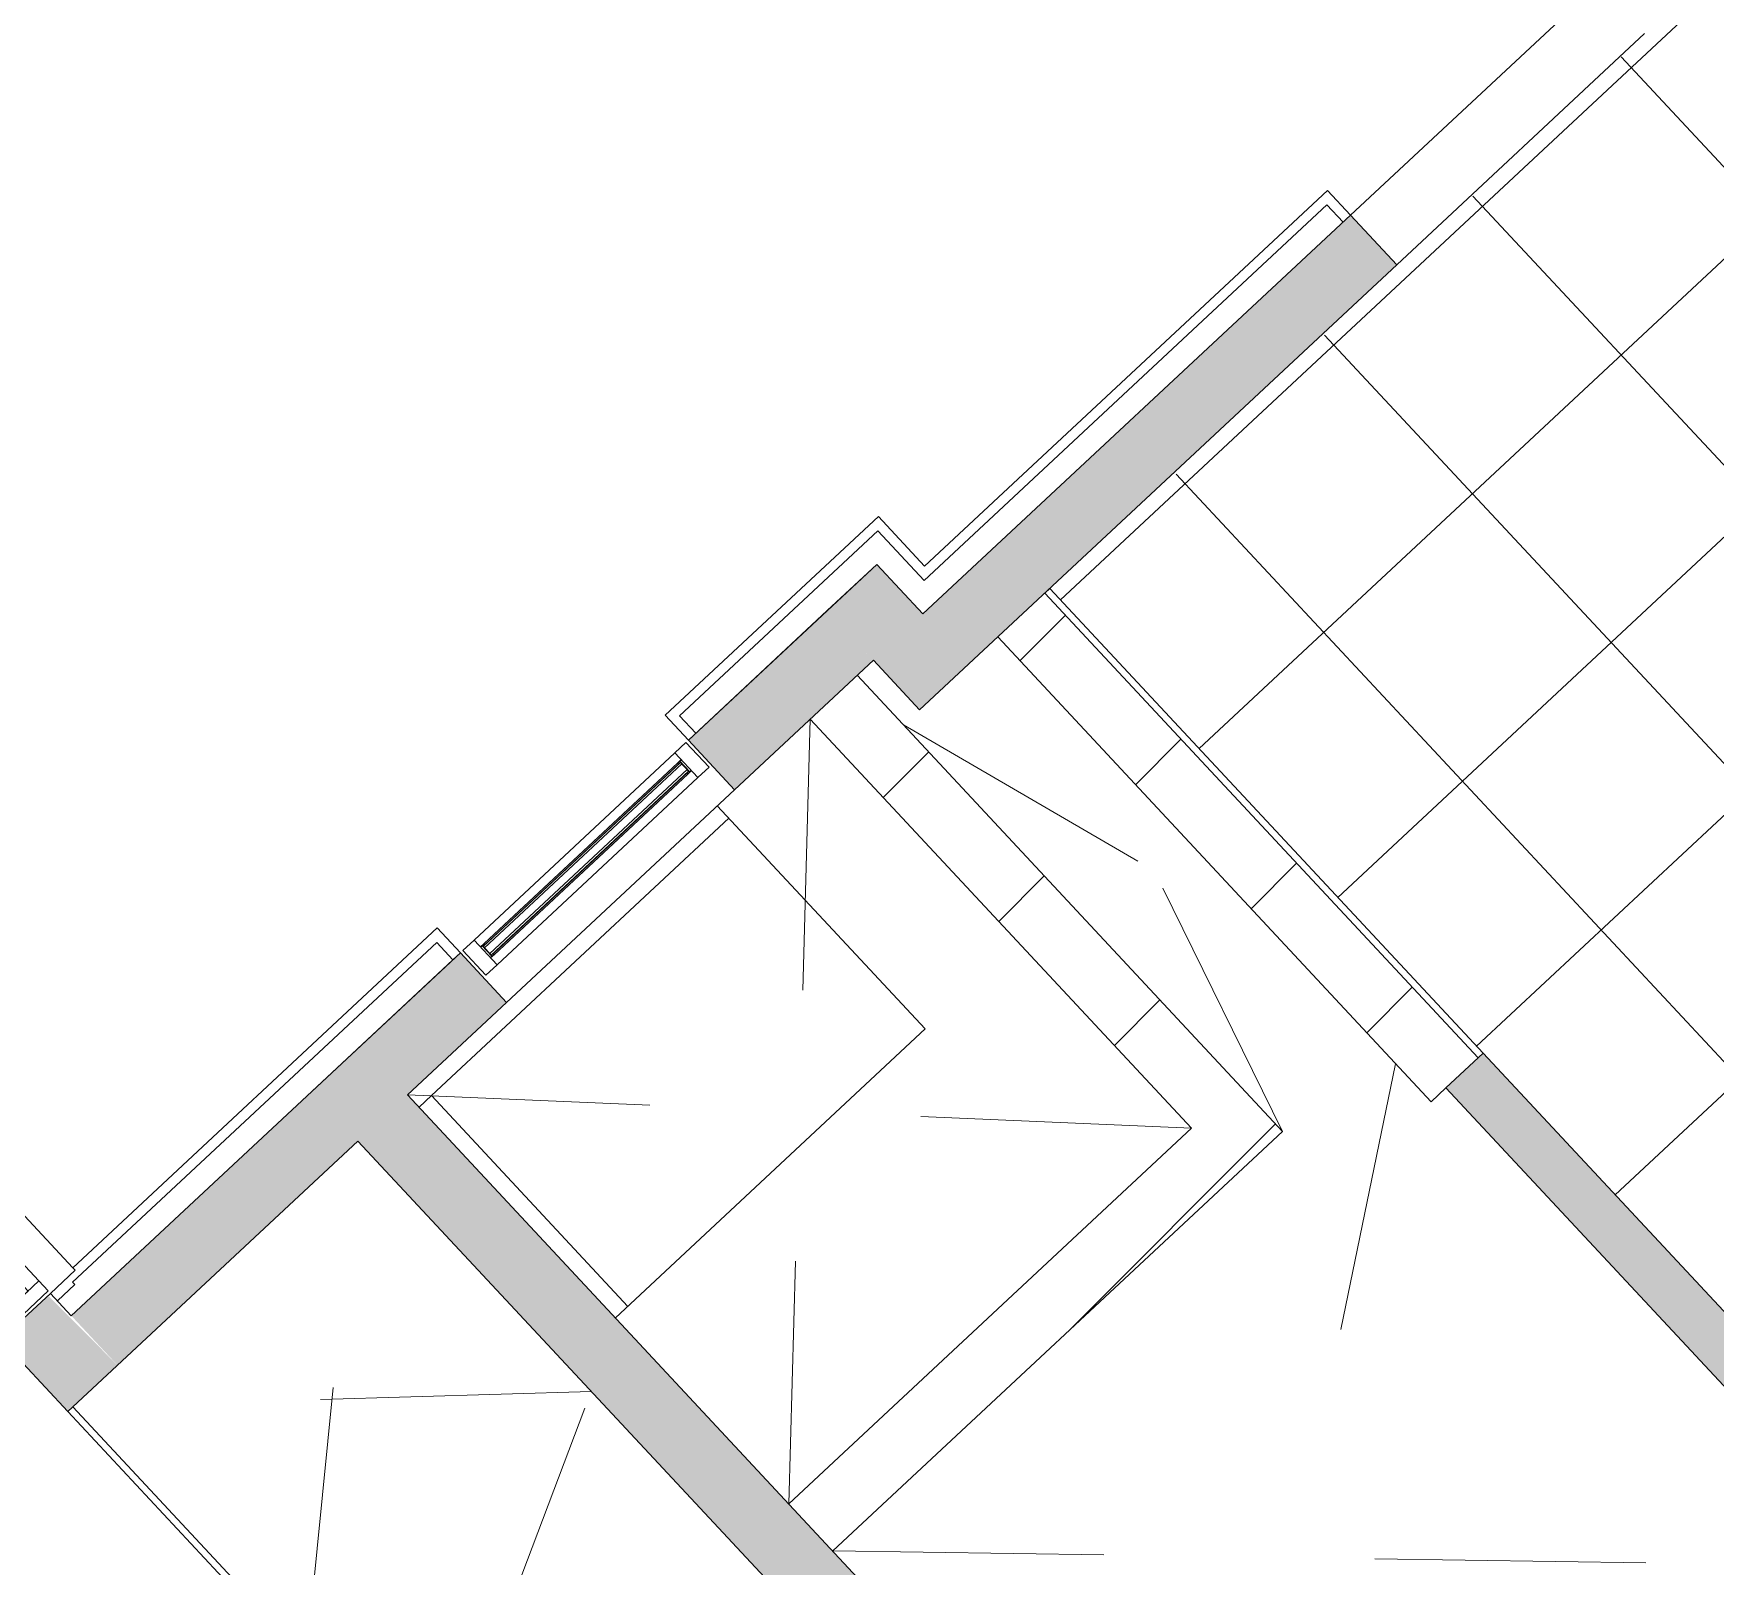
# Model space of a CAD drawing. Header units: millimetres. Extents: x -71377 to 516042, y -145869 to 441446.
# Drawn here: x 235228 to 240191, y 198188 to 202710 of the extents above; entities that cross this region are included whole.
import ezdxf

# ---------------------------------------------------------------- set-up
doc = ezdxf.new("R2010")
doc.units = ezdxf.units.MM
doc.header["$LTSCALE"] = 1000
doc.linetypes.add('_점선_S_', pattern=[1.6, 0.8, -0.8])
for name, color, linetype, lineweight in [('A-ele-8', 8, 'Continuous', 5), ('A-fnsh', 5, 'Continuous', 5), ('A-glas', 5, 'Continuous', 5), ('A-glas-hdln', 8, 'Continuous', 5), ('A-hat', 251, 'Continuous', 5), ('A-insu', 251, 'Continuous', 5), ('A-wind', 4, 'Continuous', 5), ('A-wind-hdln', 8, 'Continuous', 5), ('A_bwall', 3, 'Continuous', 5), ('A_cwall', 2, 'Continuous', 5), ('A_fnsh', 5, 'Continuous', 5), ('A_fnsh-4', 4, 'Continuous', 5), ('AA_오픈', 8, '_점선_S_', 5)]:
    doc.layers.add(name, color=color, linetype=linetype, lineweight=lineweight)
pattern_1 = [(45, (165969.5, 243949.9), (-353.5534, 353.5534), [])]

# ---------------------------------------------------------------- blocks, each defined once
blk = doc.blocks.new('그릴창_고정_ - _A_AG_9X26-6556334-지반층 배치도')
at = {"layer": 'A-wind'}
for p, q in [((-450, 100), (-450, 0)), ((-405, 100), (-450, 100)), ((450, 100), (405, 100)), ((450, 0), (450, 100)), ((-405, 70.4), (-405, 72.4)), ((-405, 72.4), (-390, 72.4)), ((-403.5, 70.4), (-405, 70.4)), ((-399.1, 71.3), (-403.5, 71.3)), ((-403.5, 71.3), (-403.5, 70.4)), ((-399.1, 29.1), (-399.1, 71.3)), ((-391.1, 71.3), (-398, 71.3)), ((-398, 71.3), (-398, 29.1)), ((-391.1, 68.4), (-391.1, 71.3)), ((-390, 68.4), (-391.1, 68.4)), ((-390, 72.4), (-390, 68.4)), ((-390, 72.4), (390, 72.4)), ((-390, 68.4), (390, 68.4)), ((390, 72.4), (405, 72.4)), ((390, 68.4), (390, 72.4)), ((391.1, 68.4), (390, 68.4)), ((398, 71.3), (391.1, 71.3)), ((391.1, 71.3), (391.1, 68.4)), ((398, 29.1), (398, 71.3)), ((403.5, 71.3), (399.1, 71.3)), ((399.1, 71.3), (399.1, 29.1)), ((403.5, 70.4), (403.5, 71.3)), ((405, 70.4), (403.5, 70.4)), ((405, 72.4), (405, 70.4)), ((-450, 0), (-405, 0)), ((-405, 28), (-405, 30)), ((-405, 30), (-403.5, 30)), ((-390, 28), (-405, 28)), ((-403.5, 30), (-403.5, 29.1)), ((-403.5, 29.1), (-399.1, 29.1)), ((-398, 29.1), (-391.1, 29.1)), ((-391.1, 29.1), (-391.1, 32)), ((-391.1, 32), (-390, 32)), ((-390, 32), (-390, 28)), ((390, 32), (-390, 32)), ((-390, 28), (390, 28)), ((390, 28), (390, 32)), ((390, 32), (391.1, 32)), ((405, 28), (390, 28)), ((391.1, 32), (391.1, 29.1)), ((391.1, 29.1), (398, 29.1)), ((399.1, 29.1), (403.5, 29.1)), ((403.5, 29.1), (403.5, 30)), ((403.5, 30), (405, 30)), ((405, 30), (405, 28)), ((405, 0), (450, 0))]:
    blk.add_line(p, q, dxfattribs=at)
at = {"layer": 'A-wind-hdln'}
for p, q in [((-405, 0), (-405, 100)), ((405, 100), (-405, 100)), ((405, 100), (405, 0)), ((-398, 67.7), (398, 67.7)), ((-398, 61.6), (398, 61.6)), ((405, 0), (-405, 0)), ((-398, 38.8), (398, 38.8)), ((-398, 32.7), (398, 32.7))]:
    blk.add_line(p, q, dxfattribs=at)
blk = doc.blocks.new('고정창 - _A_AW_5x9_8-8092948-지반층 배치도')
at = {"layer": 'A-glas'}
for p, q in [((210, 56), (-210, 56)), ((-210, 56), (-210, 44)), ((210, 44), (210, 56)), ((-210, 44), (210, 44))]:
    blk.add_line(p, q, dxfattribs=at)
at = {"layer": 'A-wind'}
for p, q in [((-210, 100), (-250, 100)), ((-250, 100), (-250, 0)), ((-210, 0), (-210, 100)), ((210, 100), (210, 0)), ((250, 100), (210, 100)), ((250, 0), (250, 100)), ((-250, 0), (-210, 0)), ((210, 0), (250, 0))]:
    blk.add_line(p, q, dxfattribs=at)
at = {"layer": 'A-wind-hdln'}
for p, q in [((210, 100), (-210, 100)), ((-210, 0), (210, 0))]:
    blk.add_line(p, q, dxfattribs=at)

msp = doc.modelspace()

# ---------------------------------------------------------------- hatches: boundary and pattern name
at = {"layer": 'A-hat'}
h = msp.add_hatch(dxfattribs=at)
h.set_pattern_fill('FP_198', color=256, scale=1000, style=0, pattern_type=2)
h.set_pattern_definition([(223, (240173.6, 197083.03), (409.2, -438.81), []), (313, (240173.6, 197083.03), (438.81, 409.2), [])])
h.paths.add_polyline_path([(240325.6, 191073.5), (243788.6, 194302.8), (241585.7, 196665.1), (241732, 196801.5), (241766.1, 196764.9), (244377, 199199.6), (244192.9, 199397.1), (244302.6, 199499.4), (243470.6, 200391.7), (243360.9, 200289.4), (241730.9, 202037.3), (241847.9, 202146.4), (240698.7, 203378.7), (238233.5, 201066.4), (240965, 198137.2), (238664.9, 195992.3), (240772.2, 193732.4), (239207.1, 192273), (240311, 191089.2)])
h.paths.add_polyline_path([(240389.7, 194428.6), (239779.6, 195090.2), (239995.3, 195291.4), (240609.1, 194633.2), (240404.5, 194442.4)])
h.paths.add_polyline_path([(239560.2, 195391.5), (239151, 195830.3), (239370.4, 196034.9), (239779.6, 195596.1), (239574.2, 195404.6)])
for points in [[(237989.1, 200851.9), (239250.6, 202028.4), (239114.2, 202174.7), (237852.7, 200998.2), (237917.1, 200929.1)], [(237842.8, 200715.5), (237989.1, 200851.9), (237716.3, 201144.5), (237570, 201008.1), (237716.3, 200851.2)], [(237296.8, 200479.9), (237706.4, 200861.8), (237570, 201008.1), (237160.4, 200626.2), (237195.4, 200588.6)], [(236185.2, 199443.2), (236624, 199852.4), (236487.6, 199998.7), (236048.8, 199589.5), (236058, 199579.6)], [(240855.3, 198034.9), (240965, 198137.2), (239505.5, 199702.3), (239395.8, 199600), (240759.9, 198137.2)], [(235475.8, 198781.7), (236185.2, 199443.2), (236048.8, 199589.5), (235339.4, 198928)], [(237750.4, 197764.8), (237896.6, 197901.2), (236331.4, 199579.6), (236185.2, 199443.2), (237623.2, 197901.2)]]:
    msp.add_hatch(color=256, dxfattribs=at).paths.add_polyline_path(points)
h = msp.add_hatch(color=256, dxfattribs=at)
h.paths.add_polyline_path([(235329.5, 198645.3), (235475.8, 198781.7), (235271.2, 198987.4), (235131.7, 198857.4), (235216.9, 198766)])
h.paths.add_polyline_path([(234777.1, 199237.7), (234923.3, 199374.1), (233102.4, 201326.8), (232956.1, 201190.4), (234640.7, 199384)])
h = msp.add_hatch(dxfattribs=at)
h.set_pattern_fill('FP_12', color=256, scale=1000, style=0, pattern_type=2)
h.set_pattern_definition(pattern_1)
h.paths.add_polyline_path([(239351.9, 199559.1), (239490.9, 199688.7), (238212.1, 201059.9), (238074.4, 200929.1), (239082.9, 199847.5)])
h = msp.add_hatch(dxfattribs=at)
h.set_pattern_fill('FP_12', color=256, scale=1000, style=0, pattern_type=2)
h.set_pattern_definition(pattern_1)
h.paths.add_polyline_path([(238645.2, 199481.2), (238784.2, 199610.7), (237658.9, 200817.5), (237519.9, 200687.9), (238303.5, 199847.5)])
h = msp.add_hatch(dxfattribs=at)
h.set_pattern_fill('FP_12', color=256, scale=1000, style=0, pattern_type=2)
h.set_pattern_definition(pattern_1)
h.paths.add_polyline_path([(237586.3, 198234), (238913.7, 199471.8), (238784.2, 199610.7), (237456.7, 198372.9)])

# ---------------------------------------------------------------- linework, layer by layer
at = {"layer": 'A-ele-8'}
for p, q in [((237296.8, 200479.9), (236624, 199852.4)), ((237279.7, 200395.6), (236402.1, 199577.2)), ((236402.1, 199577.2), (236365.5, 199543.1)), ((236402.1, 199577.2), (236981.8, 198955.5)), ((234996.5, 199442.3), (235344.3, 199069.3)), ((235349.6, 199019.6), (235342.8, 199026.9))]:
    msp.add_line(p, q, dxfattribs=at)
at = {"layer": 'A-fnsh'}
for p, q in [((239845.6, 202856.6), (239114.2, 202174.7)), ((239982, 202710.4), (239250.6, 202028.4)), ((239250.6, 202028.4), (239982, 202710.4)), ((238226.8, 201073.6), (239505.5, 199702.3)), ((237245.6, 200432.1), (237859.4, 199773.9)), ((237859.4, 199773.9), (236945.2, 198921.4)), ((236004.7, 197921.3), (235329.5, 198645.3))]:
    msp.add_line(p, q, dxfattribs=at)
at = {"layer": 'A-insu'}
for p, q in [((237570, 201008.1), (237716.3, 201144.5)), ((237716.3, 201144.5), (237852.7, 200998.2)), ((236048.8, 199589.5), (236465.6, 199978.3))]:
    msp.add_line(p, q, dxfattribs=at)
at = {"layer": 'A_bwall'}
for p, q in [((239490.9, 199688.7), (238212.1, 201059.9)), ((238073.2, 200930.4), (239351.9, 199559.1)), ((238913.7, 199471.8), (237658.9, 200817.5)), ((237519.9, 200687.9), (238645.2, 199481.2)), ((239351.9, 199559.1), (239395.8, 199600)), ((238645.2, 199481.2), (237456.7, 198372.9)), ((237586.3, 198234), (238913.7, 199471.8))]:
    msp.add_line(p, q, dxfattribs=at)
at = {"layer": 'A_cwall'}
for p, q in [((239114.2, 202174.7), (237852.7, 200998.2)), ((239250.6, 202028.4), (239114.2, 202174.7)), ((237842.8, 200715.5), (239250.6, 202028.4)), ((237716.3, 201144.5), (237160.4, 200626.2)), ((237852.7, 200998.2), (237716.3, 201144.5)), ((237160.4, 200626.2), (237570, 201008.1)), ((237296.8, 200479.9), (237706.4, 200861.8)), ((237706.4, 200861.8), (237842.8, 200715.5)), ((237160.4, 200626.2), (237296.8, 200479.9)), ((236487.6, 199998.7), (236048.8, 199589.5)), ((236624, 199852.4), (236487.6, 199998.7)), ((236331.4, 199579.6), (236624, 199852.4)), ((239395.8, 199600), (239505.5, 199702.3)), ((240965, 198137.2), (239505.5, 199702.3)), ((236048.8, 199589.5), (235339.4, 198928)), ((237896.6, 197901.2), (236331.4, 199579.6)), ((239395.8, 199600), (240855.3, 198034.9)), ((235329.5, 198645.3), (236185.2, 199443.2)), ((236185.2, 199443.2), (237614, 197911.1)), ((235278, 198993.8), (235131.7, 198857.4)), ((235278, 198993.8), (235339.4, 198928)), ((235131.7, 198857.4), (235329.5, 198645.3))]:
    msp.add_line(p, q, dxfattribs=at)
at = {"layer": 'A_fnsh'}
for p, q in [((238226.8, 201073.6), (238212.1, 201059.9)), ((239505.5, 199702.3), (238226.8, 201073.6))]:
    msp.add_line(p, q, dxfattribs=at)
at = {"layer": 'A_fnsh-4'}
for p, q in [((239046, 202247.8), (237857.6, 201139.5)), ((239114.2, 202174.6), (239046, 202247.8)), ((239044.5, 202205.4), (237856.1, 201097.1)), ((239092.3, 202154.2), (239044.5, 202205.4)), ((237721.2, 201285.8), (237092.2, 200699.3)), ((237719.7, 201243.4), (237134.6, 200697.8)), ((237856.1, 201097.1), (237719.7, 201243.4)), ((237857.6, 201139.5), (237721.2, 201285.8)), ((237092.2, 200699.3), (237160.4, 200626.2)), ((237134.6, 200697.8), (237182.4, 200646.6)), ((236419.4, 200071.9), (235344.3, 199069.3)), ((236487.6, 199998.7), (236419.4, 200071.9)), ((236417.9, 200029.5), (235342.8, 199026.9)), ((236465.6, 199978.3), (236417.9, 200029.5)), ((236465.6, 199978.3), (236487.6, 199998.7)), ((235351.1, 199062), (235278, 198993.8)), ((235344.3, 199069.3), (235351.1, 199062)), ((235349.6, 199019.6), (235298.4, 198971.9)), ((235344.1, 198658.9), (235329.5, 198645.3)), ((235329.5, 198645.3), (236004.7, 197921.3)), ((236019.3, 197934.9), (235344.1, 198658.9))]:
    msp.add_line(p, q, dxfattribs=at)
at = {"layer": 'AA_오픈'}
for p, q in [((237519.9, 200687.9), (237456.7, 198372.9)), ((237795.3, 200671.2), (238931.8, 200009.6)), ((238913.7, 199471.8), (238333, 200651.7)), ((239247.3, 199671.2), (238521.7, 196145.9)), ((238645.2, 199481.2), (236331.4, 199579.6)), ((236032.9, 197920.3), (236185.2, 199443.2)), ((236874, 198704.6), (235344.1, 198659)), ((236005, 196410.7), (236874, 198704.6)), ((237586.3, 198234), (240712, 198188.5))]:
    msp.add_line(p, q, dxfattribs=at)

# ---------------------------------------------------------------- block references
at = {"layer": 'A-glas-hdln', "rotation": 313.0000012484669}
msp.add_blockref('고정창 - _A_AW_5x9_8-8092948-지반층 배치도', (235027.5, 199115.8), dxfattribs=at)
at = {"layer": 'A-wind', "rotation": 43.00000124847602}
msp.add_blockref('그릴창_고정_ - _A_AG_9X26-6556334-지반층 배치도', (236892.2, 200239.3), dxfattribs=at)

doc.saveas('drawing.dxf')
